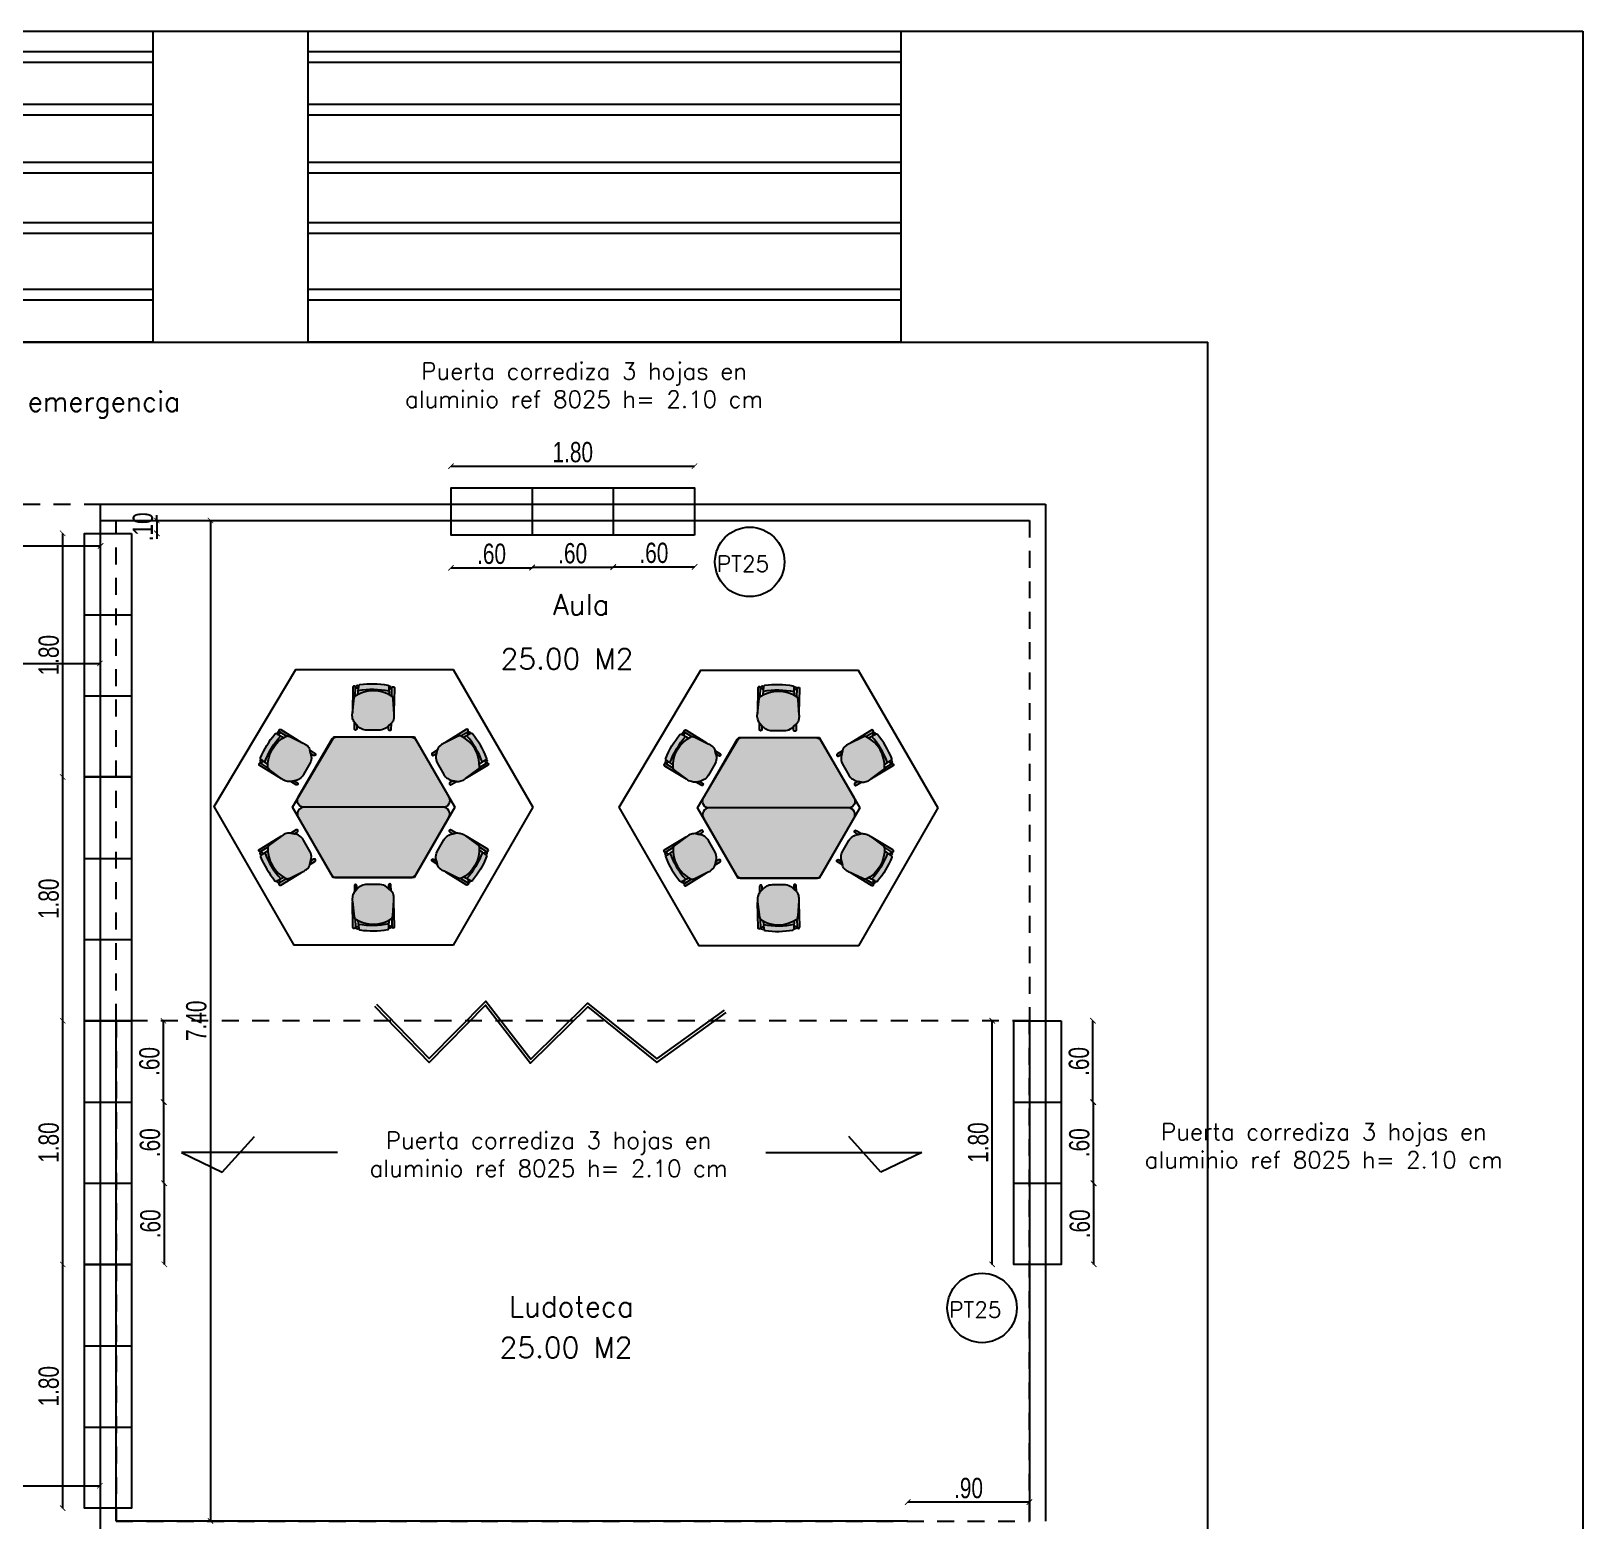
# Model space of a CAD drawing. Header units: metres. Extents: x 167 to 250, y 44 to 219.
# Drawn here: x 238.54 to 250.02, y 115.36 to 126.38 of the extents above; entities that cross this region are included whole.
import ezdxf

# ---------------------------------------------------------------- set-up
doc = ezdxf.new("R2010")
doc.units = ezdxf.units.M
doc.linetypes.add('06-PT1-01$0$HIDDEN2', pattern=[0.1875, 0.125, -0.0625])
for name, color, linetype, lineweight in [('A_13-MUEBLES', 251, 'Continuous', 15), ('muros', 5, 'Continuous', 25), ('puntea', 253, '06-PT1-01$0$HIDDEN2', 25)]:
    doc.layers.add(name, color=color, linetype=linetype, lineweight=lineweight)
doc.layers.add('A_MOBILIARIO', color=8, linetype='Continuous')
doc.layers.add('A_TEXTO', color=130, linetype='Continuous')
doc.styles.add('CORDENADAS', font='romans.shx', dxfattribs={"height": 1})
doc.styles.add('ING_75', font='swisscl.ttf', dxfattribs={"height": 0.15})
doc.dimstyles.new('ESC_1_75_ING', dxfattribs={"dimtxt": 0.15, "dimasz": 0.04, "dimexe": 0, "dimexo": 0, "dimgap": 0.0263, "dimtad": 1, "dimzin": 4, "dimdsep": 46, "dimtxsty": 'ING_75', "dimblk": 'ARCHTICK', "dimcen": 0.06, "dimse1": 1, "dimse2": 1, "dimclrd": 256, "dimclre": 2, "dimclrt": 1, "dimadec": 0, "dimazin": 0, "dimtfac": 1, "dimtix": 1, "dimtmove": 2, "dimatfit": 3, "dimldrblk": 'ARCHTICK', "dimfxl": 0, "dimtvp": 1.75, "dimtolj": 1, "dimtzin": 4, "dimarcsym": 0})

# ---------------------------------------------------------------- blocks, each defined once
blk = doc.blocks.new('MESA TRAPEZ CL1')
at = {"layer": 'A_MOBILIARIO', "true_color": 0xffffff}
h = blk.add_hatch(color=7, dxfattribs=at)
h.dxf.hatch_style = 1
h.paths.add_polyline_path([(-0.271, 0.52, 0.267949), (-0.315, 0.495), (-0.557, 0.075, 0.57735), (-0.514, 0), (0.514, 0, 0.57735), (0.557, 0.075), (0.315, 0.495, 0.267949), (0.271, 0.52)])
at = {"layer": 'A_MOBILIARIO'}
blk.add_lwpolyline([(0.514, 0), (-0.514, 0, -0.57735), (-0.557, 0.075), (-0.315, 0.495, -0.267949), (-0.271, 0.52), (0.271, 0.52, -0.267949), (0.315, 0.495), (0.557, 0.075, -0.57735), (0.514, 0, 0)], format="xyb", close=True, dxfattribs=at)
blk = doc.blocks.new('SILLA CL1 PREESC')
at = {"layer": 'A_MOBILIARIO', "true_color": 0xffffff}
h = blk.add_hatch(color=7, dxfattribs=at)
h.dxf.hatch_style = 1
h.paths.add_polyline_path([(-0.028, 0.135), (-0.087, 0.135, -0.022151), (-0.077, 0.116), (-0.026, 0.112, -0.372229), (-0.034, 0.121, -1), (-0.016, 0.121, -0.414908), (-0.025, 0.112), (-0.016, 0.112, -0.351898), (-0.007, 0.103, -0.079255), (-0.01, -0.103, -0.345378), (-0.019, -0.111), (-0.027, -0.112, -0.414634), (-0.017, -0.121, -1), (-0.037, -0.121, -0.375519), (-0.029, -0.112), (-0.081, -0.115, -0.02495), (-0.094, -0.136), (-0.031, -0.136, -1), (-0.031, -0.154), (-0.219, -0.152), (-0.223, -0.152, -0.104803), (-0.262, -0.149, -0.069166), (-0.292, -0.135), (-0.337, -0.134, -1.057123), (-0.337, -0.116), (-0.311, -0.116, -0.216521), (-0.345, -0.041), (-0.342, 0.058, -0.114807), (-0.323, 0.104), (-0.309, 0.118), (-0.334, 0.119, -1.057123), (-0.334, 0.137), (-0.291, 0.137, -0.2108), (-0.25, 0.155, -0.058875), (-0.221, 0.155), (-0.207, 0.154), (-0.028, 0.154, -1)])
at = {"layer": 'A_MOBILIARIO'}
for points in [[(-0.094, -0.136, 0.3048), (-0.087, 0.135, 0.150668), (-0.11, 0.144), (-0.221, 0.155, 0.059649), (-0.25, 0.155, 0.209847), (-0.291, 0.137), (-0.323, 0.104, 0.114807), (-0.342, 0.058), (-0.345, -0.041, 0.216521), (-0.311, -0.116), (-0.292, -0.135, 0.069166), (-0.262, -0.149, 0.104803), (-0.223, -0.152), (-0.109, -0.142, 0.162573)], [(-0.291, 0.137), (-0.334, 0.137, 1.057123), (-0.334, 0.119), (-0.309, 0.118)], [(-0.311, -0.116), (-0.337, -0.116, 1.057123), (-0.337, -0.134), (-0.292, -0.135)], [(-0.094, -0.136), (-0.031, -0.136), (-0.031, -0.136, -1.013486), (-0.031, -0.154), (-0.031, -0.154), (-0.219, -0.152), (-0.109, -0.142, 0.160226)]]:
    blk.add_lwpolyline(points, format="xyb", close=True, dxfattribs=at)
for points in [[(-0.087, 0.135), (-0.028, 0.135, 1.039105), (-0.028, 0.154), (-0.028, 0.154), (-0.207, 0.154)], [(-0.081, -0.115), (-0.019, -0.111, 0.345337), (-0.01, -0.103, 0.079256), (-0.007, 0.103, 0.351856), (-0.016, 0.112), (-0.025, 0.112), (-0.025, 0.112), (-0.077, 0.116)]]:
    blk.add_lwpolyline(points, format="xyb", dxfattribs=at)
for centre, radius in [((-0.025, 0.121), 0.00889), ((-0.027, -0.121), 0.00981)]:
    blk.add_circle(centre, radius, dxfattribs=at)
blk.add_arc((-0.652, 0.01), 0.611, 348.3809, 9.8498, dxfattribs=at)
blk = doc.blocks.new('_ArchTick')
at = {"color": 0, "linetype": 'ByBlock', "const_width": 0.15}
blk.add_lwpolyline([(-0.5, -0.5), (0.5, 0.5)], dxfattribs=at)
blk = doc.blocks.new('*D751')
at = {"layer": 'Defpoints', "color": 0, "transparency": 16777216}
for p in [(237.356, 122.88), (239.048, 122.76), (239.048, 121.703)]:
    blk.add_point(p, dxfattribs=at)
at = {"layer": 'muros', "lineweight": -2, "transparency": 16777216}
blk.add_line((237.356, 121.703), (239.048, 121.703), dxfattribs=at)
at = {"layer": 'muros', "lineweight": -2, "transparency": 16777216, "xscale": 0.04, "yscale": 0.04, "zscale": 0.04, "rotation": 180}
blk.add_blockref('_ArchTick', (237.356, 121.703), dxfattribs=at)
at = {"layer": 'muros', "lineweight": -2, "transparency": 16777216, "xscale": 0.04, "yscale": 0.04, "zscale": 0.04}
blk.add_blockref('_ArchTick', (239.048, 121.703), dxfattribs=at)
at = {"layer": 'muros', "color": 1, "transparency": 16777216, "insert": (238.202, 121.806), "char_height": 0.15, "attachment_point": 5, "style": 'ING_75'}
blk.add_mtext('\\A1;1.69', dxfattribs=at)
blk = doc.blocks.new('*D770')
at = {"layer": 'Defpoints', "color": 0, "transparency": 16777216}
for p in [(235.311, 117.767), (239.048, 116.374), (239.048, 115.621)]:
    blk.add_point(p, dxfattribs=at)
at = {"layer": 'muros', "lineweight": -2, "transparency": 16777216}
blk.add_line((235.311, 115.621), (239.048, 115.621), dxfattribs=at)
at = {"layer": 'muros', "lineweight": -2, "transparency": 16777216, "xscale": 0.04, "yscale": 0.04, "zscale": 0.04, "rotation": 180}
blk.add_blockref('_ArchTick', (235.311, 115.621), dxfattribs=at)
at = {"layer": 'muros', "lineweight": -2, "transparency": 16777216, "xscale": 0.04, "yscale": 0.04, "zscale": 0.04}
blk.add_blockref('_ArchTick', (239.048, 115.621), dxfattribs=at)
at = {"layer": 'muros', "color": 1, "transparency": 16777216, "insert": (237.18, 115.725), "char_height": 0.15, "attachment_point": 5, "style": 'ING_75'}
blk.add_mtext('\\A1;3.74', dxfattribs=at)
blk = doc.blocks.new('*D861')
at = {"layer": 'Defpoints', "color": 0, "transparency": 16777216}
for p in [(243.448, 123.162), (241.646, 123.001), (243.448, 123.001)]:
    blk.add_point(p, dxfattribs=at)
at = {"layer": 'muros', "lineweight": -2, "transparency": 16777216}
blk.add_line((241.646, 123.162), (243.448, 123.162), dxfattribs=at)
at = {"layer": 'muros', "lineweight": -2, "transparency": 16777216, "xscale": 0.04, "yscale": 0.04, "zscale": 0.04, "rotation": 180}
blk.add_blockref('_ArchTick', (241.646, 123.162), dxfattribs=at)
at = {"layer": 'muros', "lineweight": -2, "transparency": 16777216, "xscale": 0.04, "yscale": 0.04, "zscale": 0.04}
blk.add_blockref('_ArchTick', (243.448, 123.162), dxfattribs=at)
at = {"layer": 'muros', "color": 1, "transparency": 16777216, "insert": (242.547, 123.265), "char_height": 0.15, "attachment_point": 5, "style": 'ING_75'}
blk.add_mtext('\\A1;1.80', dxfattribs=at)
blk = doc.blocks.new('*D883')
at = {"layer": 'Defpoints', "color": 0, "transparency": 16777216}
for p in [(241.646, 122.652), (242.246, 122.652), (242.246, 122.41)]:
    blk.add_point(p, dxfattribs=at)
at = {"layer": 'muros', "lineweight": -2, "transparency": 16777216}
blk.add_line((241.646, 122.41), (242.246, 122.41), dxfattribs=at)
at = {"layer": 'muros', "lineweight": -2, "transparency": 16777216, "xscale": 0.04, "yscale": 0.04, "zscale": 0.04, "rotation": 180}
blk.add_blockref('_ArchTick', (241.646, 122.41), dxfattribs=at)
at = {"layer": 'muros', "lineweight": -2, "transparency": 16777216, "xscale": 0.04, "yscale": 0.04, "zscale": 0.04}
blk.add_blockref('_ArchTick', (242.246, 122.41), dxfattribs=at)
at = {"layer": 'muros', "color": 1, "transparency": 16777216, "insert": (241.946, 122.513), "char_height": 0.15, "attachment_point": 5, "style": 'ING_75'}
blk.add_mtext('\\A1;.60', dxfattribs=at)
blk = doc.blocks.new('*D884')
at = {"layer": 'Defpoints', "color": 0, "transparency": 16777216}
for p in [(242.246, 122.652), (242.846, 122.652), (242.846, 122.414)]:
    blk.add_point(p, dxfattribs=at)
at = {"layer": 'muros', "lineweight": -2, "transparency": 16777216}
blk.add_line((242.246, 122.414), (242.846, 122.414), dxfattribs=at)
at = {"layer": 'muros', "lineweight": -2, "transparency": 16777216, "xscale": 0.04, "yscale": 0.04, "zscale": 0.04, "rotation": 180}
blk.add_blockref('_ArchTick', (242.246, 122.414), dxfattribs=at)
at = {"layer": 'muros', "lineweight": -2, "transparency": 16777216, "xscale": 0.04, "yscale": 0.04, "zscale": 0.04}
blk.add_blockref('_ArchTick', (242.846, 122.414), dxfattribs=at)
at = {"layer": 'muros', "color": 1, "transparency": 16777216, "insert": (242.546, 122.517), "char_height": 0.15, "attachment_point": 5, "style": 'ING_75'}
blk.add_mtext('\\A1;.60', dxfattribs=at)
blk = doc.blocks.new('*D885')
at = {"layer": 'Defpoints', "color": 0, "transparency": 16777216}
for p in [(242.846, 122.652), (243.448, 122.652), (243.448, 122.417)]:
    blk.add_point(p, dxfattribs=at)
at = {"layer": 'muros', "lineweight": -2, "transparency": 16777216}
blk.add_line((242.846, 122.417), (243.448, 122.417), dxfattribs=at)
at = {"layer": 'muros', "lineweight": -2, "transparency": 16777216, "xscale": 0.04, "yscale": 0.04, "zscale": 0.04, "rotation": 180}
blk.add_blockref('_ArchTick', (242.846, 122.417), dxfattribs=at)
at = {"layer": 'muros', "lineweight": -2, "transparency": 16777216, "xscale": 0.04, "yscale": 0.04, "zscale": 0.04}
blk.add_blockref('_ArchTick', (243.448, 122.417), dxfattribs=at)
at = {"layer": 'muros', "color": 1, "transparency": 16777216, "insert": (243.147, 122.52), "char_height": 0.15, "attachment_point": 5, "style": 'ING_75'}
blk.add_mtext('\\A1;.60', dxfattribs=at)
blk = doc.blocks.new('*D905')
at = {"layer": 'Defpoints', "color": 0, "transparency": 16777216}
for p in [(245.65, 119.06), (245.811, 119.06), (245.811, 117.258)]:
    blk.add_point(p, dxfattribs=at)
at = {"layer": 'muros', "lineweight": -2, "transparency": 16777216}
blk.add_line((245.65, 117.258), (245.65, 119.06), dxfattribs=at)
at = {"layer": 'muros', "lineweight": -2, "transparency": 16777216, "xscale": 0.04, "yscale": 0.04, "zscale": 0.04}
for p, rotation in [((245.65, 119.06), 90), ((245.65, 117.258), 270)]:
    blk.add_blockref('_ArchTick', p, dxfattribs=dict(at, rotation=rotation))
at = {"layer": 'muros', "color": 1, "transparency": 16777216, "insert": (245.547, 118.159), "char_height": 0.15, "attachment_point": 5, "rotation": 90, "style": 'ING_75'}
blk.add_mtext('\\A1;1.80', dxfattribs=at)
blk = doc.blocks.new('*D906')
at = {"layer": 'Defpoints', "color": 0, "transparency": 16777216}
for p in [(246.16, 117.858), (246.402, 117.858), (246.16, 117.258)]:
    blk.add_point(p, dxfattribs=at)
at = {"layer": 'muros', "lineweight": -2, "transparency": 16777216}
blk.add_line((246.402, 117.258), (246.402, 117.858), dxfattribs=at)
at = {"layer": 'muros', "lineweight": -2, "transparency": 16777216, "xscale": 0.04, "yscale": 0.04, "zscale": 0.04}
for p, rotation in [((246.402, 117.858), 90), ((246.402, 117.258), 270)]:
    blk.add_blockref('_ArchTick', p, dxfattribs=dict(at, rotation=rotation))
at = {"layer": 'muros', "color": 1, "transparency": 16777216, "insert": (246.299, 117.558), "char_height": 0.15, "attachment_point": 5, "rotation": 90, "style": 'ING_75'}
blk.add_mtext('\\A1;.60', dxfattribs=at)
blk = doc.blocks.new('*D907')
at = {"layer": 'Defpoints', "color": 0, "transparency": 16777216}
for p in [(246.16, 118.458), (246.399, 118.458), (246.16, 117.858)]:
    blk.add_point(p, dxfattribs=at)
at = {"layer": 'muros', "lineweight": -2, "transparency": 16777216}
blk.add_line((246.399, 117.858), (246.399, 118.458), dxfattribs=at)
at = {"layer": 'muros', "lineweight": -2, "transparency": 16777216, "xscale": 0.04, "yscale": 0.04, "zscale": 0.04}
for p, rotation in [((246.399, 118.458), 90), ((246.399, 117.858), 270)]:
    blk.add_blockref('_ArchTick', p, dxfattribs=dict(at, rotation=rotation))
at = {"layer": 'muros', "color": 1, "transparency": 16777216, "insert": (246.295, 118.158), "char_height": 0.15, "attachment_point": 5, "rotation": 90, "style": 'ING_75'}
blk.add_mtext('\\A1;.60', dxfattribs=at)
blk = doc.blocks.new('*D908')
at = {"layer": 'Defpoints', "color": 0, "transparency": 16777216}
for p in [(246.16, 119.06), (246.395, 119.06), (246.16, 118.458)]:
    blk.add_point(p, dxfattribs=at)
at = {"layer": 'muros', "lineweight": -2, "transparency": 16777216}
blk.add_line((246.395, 118.458), (246.395, 119.06), dxfattribs=at)
at = {"layer": 'muros', "lineweight": -2, "transparency": 16777216, "xscale": 0.04, "yscale": 0.04, "zscale": 0.04}
for p, rotation in [((246.395, 119.06), 90), ((246.395, 118.458), 270)]:
    blk.add_blockref('_ArchTick', p, dxfattribs=dict(at, rotation=rotation))
at = {"layer": 'muros', "color": 1, "transparency": 16777216, "insert": (246.292, 118.759), "char_height": 0.15, "attachment_point": 5, "rotation": 90, "style": 'ING_75'}
blk.add_mtext('\\A1;.60', dxfattribs=at)
blk = doc.blocks.new('*D935')
at = {"layer": 'Defpoints', "color": 0, "transparency": 16777216}
for p in [(238.773, 119.06), (238.934, 119.06), (238.934, 117.258)]:
    blk.add_point(p, dxfattribs=at)
at = {"layer": 'muros', "lineweight": -2, "transparency": 16777216}
blk.add_line((238.773, 117.258), (238.773, 119.06), dxfattribs=at)
at = {"layer": 'muros', "lineweight": -2, "transparency": 16777216, "xscale": 0.04, "yscale": 0.04, "zscale": 0.04}
for p, rotation in [((238.773, 119.06), 90), ((238.773, 117.258), 270)]:
    blk.add_blockref('_ArchTick', p, dxfattribs=dict(at, rotation=rotation))
at = {"layer": 'muros', "color": 1, "transparency": 16777216, "insert": (238.67, 118.159), "char_height": 0.15, "attachment_point": 5, "rotation": 90, "style": 'ING_75'}
blk.add_mtext('\\A1;1.80', dxfattribs=at)
blk = doc.blocks.new('*D936')
at = {"layer": 'Defpoints', "color": 0, "transparency": 16777216}
for p in [(239.283, 117.858), (239.525, 117.858), (239.283, 117.258)]:
    blk.add_point(p, dxfattribs=at)
at = {"layer": 'muros', "lineweight": -2, "transparency": 16777216}
blk.add_line((239.525, 117.258), (239.525, 117.858), dxfattribs=at)
at = {"layer": 'muros', "lineweight": -2, "transparency": 16777216, "xscale": 0.04, "yscale": 0.04, "zscale": 0.04}
for p, rotation in [((239.525, 117.858), 90), ((239.525, 117.258), 270)]:
    blk.add_blockref('_ArchTick', p, dxfattribs=dict(at, rotation=rotation))
at = {"layer": 'muros', "color": 1, "transparency": 16777216, "insert": (239.422, 117.558), "char_height": 0.15, "attachment_point": 5, "rotation": 90, "style": 'ING_75'}
blk.add_mtext('\\A1;.60', dxfattribs=at)
blk = doc.blocks.new('*D937')
at = {"layer": 'Defpoints', "color": 0, "transparency": 16777216}
for p in [(239.283, 118.458), (239.522, 118.458), (239.283, 117.858)]:
    blk.add_point(p, dxfattribs=at)
at = {"layer": 'muros', "lineweight": -2, "transparency": 16777216}
blk.add_line((239.522, 117.858), (239.522, 118.458), dxfattribs=at)
at = {"layer": 'muros', "lineweight": -2, "transparency": 16777216, "xscale": 0.04, "yscale": 0.04, "zscale": 0.04}
for p, rotation in [((239.522, 118.458), 90), ((239.522, 117.858), 270)]:
    blk.add_blockref('_ArchTick', p, dxfattribs=dict(at, rotation=rotation))
at = {"layer": 'muros', "color": 1, "transparency": 16777216, "insert": (239.419, 118.158), "char_height": 0.15, "attachment_point": 5, "rotation": 90, "style": 'ING_75'}
blk.add_mtext('\\A1;.60', dxfattribs=at)
blk = doc.blocks.new('*D938')
at = {"layer": 'Defpoints', "color": 0, "transparency": 16777216}
for p in [(239.283, 119.06), (239.518, 119.06), (239.283, 118.458)]:
    blk.add_point(p, dxfattribs=at)
at = {"layer": 'muros', "lineweight": -2, "transparency": 16777216}
blk.add_line((239.518, 118.458), (239.518, 119.06), dxfattribs=at)
at = {"layer": 'muros', "lineweight": -2, "transparency": 16777216, "xscale": 0.04, "yscale": 0.04, "zscale": 0.04}
for p, rotation in [((239.518, 119.06), 90), ((239.518, 118.458), 270)]:
    blk.add_blockref('_ArchTick', p, dxfattribs=dict(at, rotation=rotation))
at = {"layer": 'muros', "color": 1, "transparency": 16777216, "insert": (239.415, 118.759), "char_height": 0.15, "attachment_point": 5, "rotation": 90, "style": 'ING_75'}
blk.add_mtext('\\A1;.60', dxfattribs=at)
blk = doc.blocks.new('*D939')
at = {"layer": 'Defpoints', "color": 0, "transparency": 16777216}
for p in [(245.025, 115.5), (245.025, 115.36), (245.925, 115.36)]:
    blk.add_point(p, dxfattribs=at)
at = {"layer": 'muros', "lineweight": -2, "transparency": 16777216}
blk.add_line((245.925, 115.5), (245.025, 115.5), dxfattribs=at)
at = {"layer": 'muros', "lineweight": -2, "transparency": 16777216, "xscale": 0.04, "yscale": 0.04, "zscale": 0.04, "rotation": 180}
blk.add_blockref('_ArchTick', (245.025, 115.5), dxfattribs=at)
at = {"layer": 'muros', "lineweight": -2, "transparency": 16777216, "xscale": 0.04, "yscale": 0.04, "zscale": 0.04}
blk.add_blockref('_ArchTick', (245.925, 115.5), dxfattribs=at)
at = {"layer": 'muros', "color": 1, "transparency": 16777216, "insert": (245.475, 115.603), "char_height": 0.15, "attachment_point": 5, "style": 'ING_75'}
blk.add_mtext('\\A1;.90', dxfattribs=at)
blk = doc.blocks.new('*D967')
at = {"layer": 'Defpoints', "color": 0, "transparency": 16777216}
for p in [(238.773, 120.863), (238.934, 120.863), (238.934, 119.06)]:
    blk.add_point(p, dxfattribs=at)
at = {"layer": 'muros', "lineweight": -2, "transparency": 16777216}
blk.add_line((238.773, 119.06), (238.773, 120.863), dxfattribs=at)
at = {"layer": 'muros', "lineweight": -2, "transparency": 16777216, "xscale": 0.04, "yscale": 0.04, "zscale": 0.04}
for p, rotation in [((238.773, 120.863), 90), ((238.773, 119.06), 270)]:
    blk.add_blockref('_ArchTick', p, dxfattribs=dict(at, rotation=rotation))
at = {"layer": 'muros', "color": 1, "transparency": 16777216, "insert": (238.67, 119.962), "char_height": 0.15, "attachment_point": 5, "rotation": 90, "style": 'ING_75'}
blk.add_mtext('\\A1;1.80', dxfattribs=at)
blk = doc.blocks.new('*D968')
at = {"layer": 'Defpoints', "color": 0, "transparency": 16777216}
for p in [(238.773, 122.665), (238.934, 122.665), (238.934, 120.863)]:
    blk.add_point(p, dxfattribs=at)
at = {"layer": 'muros', "lineweight": -2, "transparency": 16777216}
blk.add_line((238.773, 120.863), (238.773, 122.665), dxfattribs=at)
at = {"layer": 'muros', "lineweight": -2, "transparency": 16777216, "xscale": 0.04, "yscale": 0.04, "zscale": 0.04}
for p, rotation in [((238.773, 122.665), 90), ((238.773, 120.863), 270)]:
    blk.add_blockref('_ArchTick', p, dxfattribs=dict(at, rotation=rotation))
at = {"layer": 'muros', "color": 1, "transparency": 16777216, "insert": (238.67, 121.764), "char_height": 0.15, "attachment_point": 5, "rotation": 90, "style": 'ING_75'}
blk.add_mtext('\\A1;1.80', dxfattribs=at)
blk = doc.blocks.new('*D969')
at = {"layer": 'Defpoints', "color": 0, "transparency": 16777216}
for p in [(238.773, 117.258), (238.934, 117.258), (238.934, 115.455)]:
    blk.add_point(p, dxfattribs=at)
at = {"layer": 'muros', "lineweight": -2, "transparency": 16777216}
blk.add_line((238.773, 115.455), (238.773, 117.258), dxfattribs=at)
at = {"layer": 'muros', "lineweight": -2, "transparency": 16777216, "xscale": 0.04, "yscale": 0.04, "zscale": 0.04}
for p, rotation in [((238.773, 117.258), 90), ((238.773, 115.455), 270)]:
    blk.add_blockref('_ArchTick', p, dxfattribs=dict(at, rotation=rotation))
at = {"layer": 'muros', "color": 1, "transparency": 16777216, "insert": (238.67, 116.357), "char_height": 0.15, "attachment_point": 5, "rotation": 90, "style": 'ING_75'}
blk.add_mtext('\\A1;1.80', dxfattribs=at)
blk = doc.blocks.new('*D970')
at = {"layer": 'Defpoints', "color": 0, "transparency": 16777216}
for p in [(239.168, 122.76), (239.168, 115.36), (239.866, 115.36)]:
    blk.add_point(p, dxfattribs=at)
at = {"layer": 'muros', "lineweight": -2, "transparency": 16777216}
blk.add_line((239.866, 122.76), (239.866, 115.36), dxfattribs=at)
at = {"layer": 'muros', "lineweight": -2, "transparency": 16777216, "xscale": 0.04, "yscale": 0.04, "zscale": 0.04}
for p, rotation in [((239.866, 122.76), 90), ((239.866, 115.36), 270)]:
    blk.add_blockref('_ArchTick', p, dxfattribs=dict(at, rotation=rotation))
at = {"layer": 'muros', "color": 1, "transparency": 16777216, "insert": (239.762, 119.06), "char_height": 0.15, "attachment_point": 5, "rotation": 90, "style": 'ING_75'}
blk.add_mtext('\\A1;7.40', dxfattribs=at)
blk = doc.blocks.new('*D972')
at = {"layer": 'Defpoints', "color": 0, "transparency": 16777216}
for p in [(239.168, 122.76), (239.168, 122.665), (239.47, 122.665)]:
    blk.add_point(p, dxfattribs=at)
at = {"layer": 'muros', "lineweight": -2, "transparency": 16777216}
for p, q in [((239.47, 122.76), (239.47, 122.8)), ((239.47, 122.76), (239.47, 122.665)), ((239.47, 122.665), (239.47, 122.625))]:
    blk.add_line(p, q, dxfattribs=at)
at = {"layer": 'muros', "lineweight": -2, "transparency": 16777216, "xscale": 0.04, "yscale": 0.04, "zscale": 0.04}
for p, rotation in [((239.47, 122.76), 270), ((239.47, 122.665), 90)]:
    blk.add_blockref('_ArchTick', p, dxfattribs=dict(at, rotation=rotation))
at = {"layer": 'muros', "color": 1, "transparency": 16777216, "insert": (239.367, 122.713), "char_height": 0.15, "attachment_point": 5, "rotation": 90, "style": 'ING_75'}
blk.add_mtext('\\A1;.10', dxfattribs=at)
blk = doc.blocks.new('*D981')
at = {"layer": 'Defpoints', "color": 0, "transparency": 16777216}
for p in [(237.351, 122.696), (239.053, 122.696), (239.053, 122.572)]:
    blk.add_point(p, dxfattribs=at)
at = {"layer": 'muros', "lineweight": -2, "transparency": 16777216}
blk.add_line((237.351, 122.572), (239.053, 122.572), dxfattribs=at)
at = {"layer": 'muros', "lineweight": -2, "transparency": 16777216, "xscale": 0.04, "yscale": 0.04, "zscale": 0.04, "rotation": 180}
blk.add_blockref('_ArchTick', (237.351, 122.572), dxfattribs=at)
at = {"layer": 'muros', "lineweight": -2, "transparency": 16777216, "xscale": 0.04, "yscale": 0.04, "zscale": 0.04}
blk.add_blockref('_ArchTick', (239.053, 122.572), dxfattribs=at)
at = {"layer": 'muros', "color": 1, "transparency": 16777216, "insert": (238.202, 122.675), "char_height": 0.15, "attachment_point": 5, "style": 'ING_75'}
blk.add_mtext('\\A1;1.70', dxfattribs=at)

msp = doc.modelspace()

# ---------------------------------------------------------------- hatches: boundary and pattern name
at = {"layer": 'A_MOBILIARIO', "true_color": 0xffffff}
h = msp.add_hatch(color=7, dxfattribs=at)
h.dxf.hatch_style = 1
h.paths.add_polyline_path([(241.587, 120.639, 0.57735), (241.631, 120.714), (241.388, 121.134, 0.267949), (241.345, 121.159), (240.802, 121.159, 0.267949), (240.759, 121.134), (240.516, 120.714, 0.57735), (240.56, 120.639)])
h = msp.add_hatch(color=7, dxfattribs=at)
h.dxf.hatch_style = 1
h.paths.add_polyline_path([(244.584, 120.634, 0.57735), (244.628, 120.709), (244.385, 121.129, 0.267949), (244.342, 121.154), (243.799, 121.154, 0.267949), (243.756, 121.129), (243.513, 120.709, 0.57735), (243.557, 120.634)])

# ---------------------------------------------------------------- linework, layer by layer
at = {"color": 1, "true_color": 0xff0f0f}
for points in [[(242.251, 120.639), (241.662, 119.619), (240.485, 119.619), (239.893, 120.644), (240.497, 121.659), (241.662, 121.659)], [(241.674, 120.639), (241.374, 120.119), (240.773, 120.119), (240.472, 120.64), (240.781, 121.159), (241.374, 121.159)]]:
    msp.add_lwpolyline(points, close=True, dxfattribs=at)
at = {"color": 1, "true_color": 0xff0f0f, "elevation": 0.05}
for points in [[(245.248, 120.634), (244.66, 119.614), (243.482, 119.614), (242.89, 120.639), (243.494, 121.654), (244.659, 121.654)], [(244.671, 120.634), (244.371, 120.114), (243.77, 120.114), (243.47, 120.635), (243.778, 121.154), (244.371, 121.154)]]:
    msp.add_lwpolyline(points, close=True, dxfattribs=at)
at = {"layer": 'A_MOBILIARIO'}
msp.add_lwpolyline([(241.587, 120.639), (240.56, 120.639, -0.57735), (240.516, 120.714), (240.759, 121.134, -0.267949), (240.802, 121.159), (241.345, 121.159, -0.267949), (241.388, 121.134), (241.631, 120.714, -0.57735), (241.587, 120.639, 0)], format="xyb", close=True, dxfattribs=at)
at = {"layer": 'A_MOBILIARIO', "elevation": 0.05}
msp.add_lwpolyline([(244.584, 120.634), (243.557, 120.634, -0.57735), (243.513, 120.709), (243.756, 121.129, -0.267949), (243.799, 121.154), (244.342, 121.154, -0.267949), (244.385, 121.129), (244.628, 120.709, -0.57735), (244.584, 120.634, 0)], format="xyb", close=True, dxfattribs=at)
at = {"layer": 'muros', "color": 114, "true_color": 0x139b48}
for p, q in [((171.673, 126.38), (250.021, 126.38)), ((250.021, 126.38), (250.021, 95.225)), ((173.973, 124.08), (247.245, 124.08)), ((247.245, 97.525), (247.245, 124.08)), ((239.053, 115.24), (239.053, 122.88)), ((239.053, 122.88), (246.045, 122.88)), ((246.045, 122.88), (246.045, 115.36)), ((239.053, 122.76), (245.925, 122.76)), ((239.168, 115.36), (239.168, 119.06)), ((245.925, 119.06), (245.925, 115.36)), ((239.954, 117.941), (240.191, 118.204)), ((244.826, 117.941), (244.589, 118.204)), ((240.805, 118.085), (239.651, 118.086)), ((239.651, 118.086), (239.954, 117.941)), ((243.975, 118.085), (245.129, 118.086)), ((245.129, 118.086), (244.826, 117.941)), ((245.025, 115.36), (239.168, 115.36))]:
    msp.add_line(p, q, dxfattribs=at)
at = {"layer": 'muros', "color": 2}
for p, q in [((242.246, 123.001), (242.246, 122.652)), ((242.846, 123.001), (242.846, 122.652)), ((238.934, 122.063), (239.283, 122.063)), ((238.934, 121.463), (239.283, 121.463)), ((238.934, 120.26), (239.283, 120.26)), ((238.934, 119.66), (239.283, 119.66)), ((238.934, 118.458), (239.283, 118.458)), ((245.811, 118.458), (246.16, 118.458)), ((238.934, 117.858), (239.283, 117.858)), ((245.811, 117.858), (246.16, 117.858)), ((238.934, 116.655), (239.283, 116.655)), ((238.934, 116.055), (239.283, 116.055))]:
    msp.add_line(p, q, dxfattribs=at)
at = {"layer": 'muros', "color": 8}
for points in [[(239.439, 124.08), (235.054, 124.08), (235.054, 126.38), (239.439, 126.38)], [(244.975, 124.08), (240.59, 124.08), (240.59, 126.38), (244.975, 126.38)], [(235.054, 126.228), (239.439, 126.228), (239.439, 126.147), (235.054, 126.147)], [(240.59, 126.228), (244.975, 126.228), (244.975, 126.147), (240.59, 126.147)], [(235.054, 125.84), (239.439, 125.84), (239.439, 125.759), (235.054, 125.759)], [(240.59, 125.84), (244.975, 125.84), (244.975, 125.759), (240.59, 125.759)], [(235.054, 125.411), (239.439, 125.411), (239.439, 125.33), (235.054, 125.33)], [(240.59, 125.411), (244.975, 125.411), (244.975, 125.33), (240.59, 125.33)], [(235.054, 124.964), (239.439, 124.964), (239.439, 124.883), (235.054, 124.883)], [(240.59, 124.964), (244.975, 124.964), (244.975, 124.883), (240.59, 124.883)], [(235.054, 124.47), (239.439, 124.47), (239.439, 124.389), (235.054, 124.389)], [(240.59, 124.47), (244.975, 124.47), (244.975, 124.389), (240.59, 124.389)]]:
    msp.add_lwpolyline(points, close=True, dxfattribs=at)
at = {"layer": 'muros', "color": 2}
for points in [[(243.448, 122.652), (241.646, 122.652), (241.646, 123.001), (243.448, 123.001)], [(239.283, 122.665), (239.283, 120.863), (238.934, 120.863), (238.934, 122.665)], [(239.283, 120.863), (239.283, 119.06), (238.934, 119.06), (238.934, 120.863)], [(239.283, 119.06), (239.283, 117.258), (238.934, 117.258), (238.934, 119.06)], [(246.16, 119.06), (246.16, 117.258), (245.811, 117.258), (245.811, 119.06)], [(239.283, 117.258), (239.283, 115.455), (238.934, 115.455), (238.934, 117.258)]]:
    msp.add_lwpolyline(points, close=True, dxfattribs=at)
for points in [[(241.095, 119.183), (241.485, 118.781), (241.904, 119.206), (242.237, 118.776), (242.657, 119.191), (243.168, 118.778), (243.669, 119.139)], [(241.081, 119.169), (241.485, 118.752), (241.902, 119.176), (242.235, 118.746), (242.659, 119.164), (243.168, 118.752), (243.681, 119.122)]]:
    msp.add_lwpolyline(points, dxfattribs=at)
at = {"layer": 'muros', "color": 114, "true_color": 0x139b48}
for centre in [(243.856, 122.454), (245.575, 116.936)]:
    msp.add_circle(centre, 0.257, dxfattribs=at)
at = {"layer": 'puntea'}
msp.add_line((237.356, 122.88), (239.053, 122.88), dxfattribs=at)
for points in [[(239.168, 119.06), (239.168, 122.76), (245.925, 122.76), (245.925, 119.06)], [(239.168, 115.36), (245.925, 115.36), (245.925, 119.06), (239.168, 119.06)]]:
    msp.add_lwpolyline(points, close=True, dxfattribs=at)

# ---------------------------------------------------------------- block references
at = {"layer": 'A_13-MUEBLES', "xscale": -1}
for name, p, rotation in [('SILLA CL1 PREESC', (241.075, 121.553), 268.2896360630429), ('SILLA CL1 PREESC', (244.072, 121.548, 0.05), 268.2896360630429), ('SILLA CL1 PREESC', (240.283, 121.097), 328.2896360656555), ('SILLA CL1 PREESC', (243.28, 121.093, 0.05), 328.2896360656555), ('MESA TRAPEZ CL1', (241.073, 120.639), 180.0038823298112), ('MESA TRAPEZ CL1', (244.071, 120.634, 0.05), 180.0038823298112), ('SILLA CL1 PREESC', (241.864, 120.181), 148.2896360656555), ('SILLA CL1 PREESC', (244.861, 120.176, 0.05), 148.2896360656555)]:
    msp.add_blockref(name, p, dxfattribs=dict(at, rotation=rotation))
at = {"layer": 'A_13-MUEBLES', "extrusion": (1.208e-42, 1.05044e-35, -1), "xscale": -1, "zscale": -1}
for p, rotation in [((-241.864, 121.098), 328.2818714264691), ((-244.861, 121.093, -0.05), 328.2818714264691), ((-240.283, 120.18), 148.2818714264692), ((-243.28, 120.176, -0.05), 148.2818714264692), ((-241.075, 119.725), 88.28187142774125), ((-244.073, 119.721, -0.05), 88.28187142774125)]:
    msp.add_blockref('SILLA CL1 PREESC', p, dxfattribs=dict(at, rotation=rotation))

# ---------------------------------------------------------------- texts
at = {"layer": 'A_TEXTO', "color": 4, "attachment_point": 1, "style": 'CORDENADAS'}
for s, width, gutter_width, insert, char_height in [('\\pxqc;Puerta corrediza 3 hojas en aluminio ref 8025 h= 2.10 cm', 3.27576, 8.743, (240.993, 123.927), 0.12464), ('Aula', 1.79884, 10.719, (242.399, 122.215), 0.1528), ('25.00 M2', 1.55384, 10.719, (242.013, 121.813), 0.1528), ('\\pxqc;Puerta corrediza 3 hojas en aluminio ref 8025 h= 2.10 cm', 3.2673, 8.743, (246.47, 118.301), 0.12464), ('\\pxqc;Puerta corrediza 3 hojas en aluminio ref 8025 h= 2.10 cm', 3.2673, 8.743, (240.735, 118.238), 0.12464), ('Ludoteca', 1.79884, 10.719, (242.074, 117.024), 0.1528), ('25.00 M2', 1.55384, 10.719, (242.006, 116.72), 0.1528)]:
    msp.add_mtext_dynamic_manual_height_columns(s, width=width, gutter_width=gutter_width, heights=[0], dxfattribs=dict(at, insert=insert, char_height=char_height))
at = {"layer": 'A_TEXTO', "insert": (236.771, 123.713), "char_height": 0.14618, "attachment_point": 1, "style": 'CORDENADAS'}
msp.add_mtext_dynamic_manual_height_columns('\\pxqc,t8;Puerta Salida emergencia', width=3.19089, gutter_width=7.309, heights=[0], dxfattribs=at)
at = {"layer": 'A_TEXTO', "color": 2, "char_height": 0.11745, "attachment_point": 1, "style": 'CORDENADAS'}
for insert in [(243.14, 122.499), (244.859, 116.982)]:
    msp.add_mtext_dynamic_manual_height_columns('\\pxqc;  PT25', width=1.17171, gutter_width=8.776, heights=[0], dxfattribs=dict(at, insert=insert))

# ---------------------------------------------------------------- dimensions: what is measured, and where the dimension line sits
at = {"layer": 'muros', "color": 114, "true_color": 0x139b48}
for base, p1, p2, picture, middle in [((243.448, 123.162), (241.646, 123.001), (243.448, 123.001), '*D861', (242.547, 123.265)), ((239.048, 121.703), (237.356, 122.88), (239.048, 122.76), '*D751', (238.202, 121.806)), ((239.053, 122.572), (237.351, 122.696), (239.053, 122.696), '*D981', (238.202, 122.675)), ((242.246, 122.41), (241.646, 122.652), (242.246, 122.652), '*D883', (241.946, 122.513)), ((242.846, 122.414), (242.246, 122.652), (242.846, 122.652), '*D884', (242.546, 122.517)), ((243.448, 122.417), (242.846, 122.652), (243.448, 122.652), '*D885', (243.147, 122.52)), ((239.048, 115.621), (235.311, 117.767), (239.048, 116.374), '*D770', (237.18, 115.725)), ((245.025, 115.5), (245.925, 115.36), (245.025, 115.36), '*D939', (245.475, 115.603))]:
    dim = msp.add_linear_dim(base=base, p1=p1, p2=p2, dimstyle='ESC_1_75_ING', dxfattribs=at)
    dim.commit()
    dim.dimension.update_dxf_attribs({"geometry": picture, "text_midpoint": middle})
for base, p1, p2, picture, middle in [((239.47009, 122.66536), (239.16848, 122.76037), (239.16848, 122.66536), '*D972', (239.36697, 122.71287)), ((239.866, 115.36), (239.168, 122.76), (239.168, 115.36), '*D970', (239.762, 119.06)), ((238.773, 122.665), (238.934, 120.863), (238.934, 122.665), '*D968', (238.67, 121.764)), ((238.773, 120.863), (238.934, 119.06), (238.934, 120.863), '*D967', (238.67, 119.962)), ((238.773, 119.06), (238.934, 117.258), (238.934, 119.06), '*D935', (238.67, 118.159)), ((239.518, 119.06), (239.283, 118.458), (239.283, 119.06), '*D938', (239.415, 118.759)), ((245.65, 119.06), (245.811, 117.258), (245.811, 119.06), '*D905', (245.547, 118.159)), ((246.395, 119.06), (246.16, 118.458), (246.16, 119.06), '*D908', (246.292, 118.759)), ((239.522, 118.458), (239.283, 117.858), (239.283, 118.458), '*D937', (239.419, 118.158)), ((246.399, 118.458), (246.16, 117.858), (246.16, 118.458), '*D907', (246.295, 118.158)), ((239.525, 117.858), (239.283, 117.258), (239.283, 117.858), '*D936', (239.422, 117.558)), ((246.402, 117.858), (246.16, 117.258), (246.16, 117.858), '*D906', (246.299, 117.558)), ((238.773, 117.258), (238.934, 115.455), (238.934, 117.258), '*D969', (238.67, 116.357))]:
    dim = msp.add_linear_dim(base=base, p1=p1, p2=p2, angle=90, dimstyle='ESC_1_75_ING', dxfattribs=at)
    dim.commit()
    dim.dimension.update_dxf_attribs({"geometry": picture, "text_midpoint": middle})

doc.saveas('drawing.dxf')
